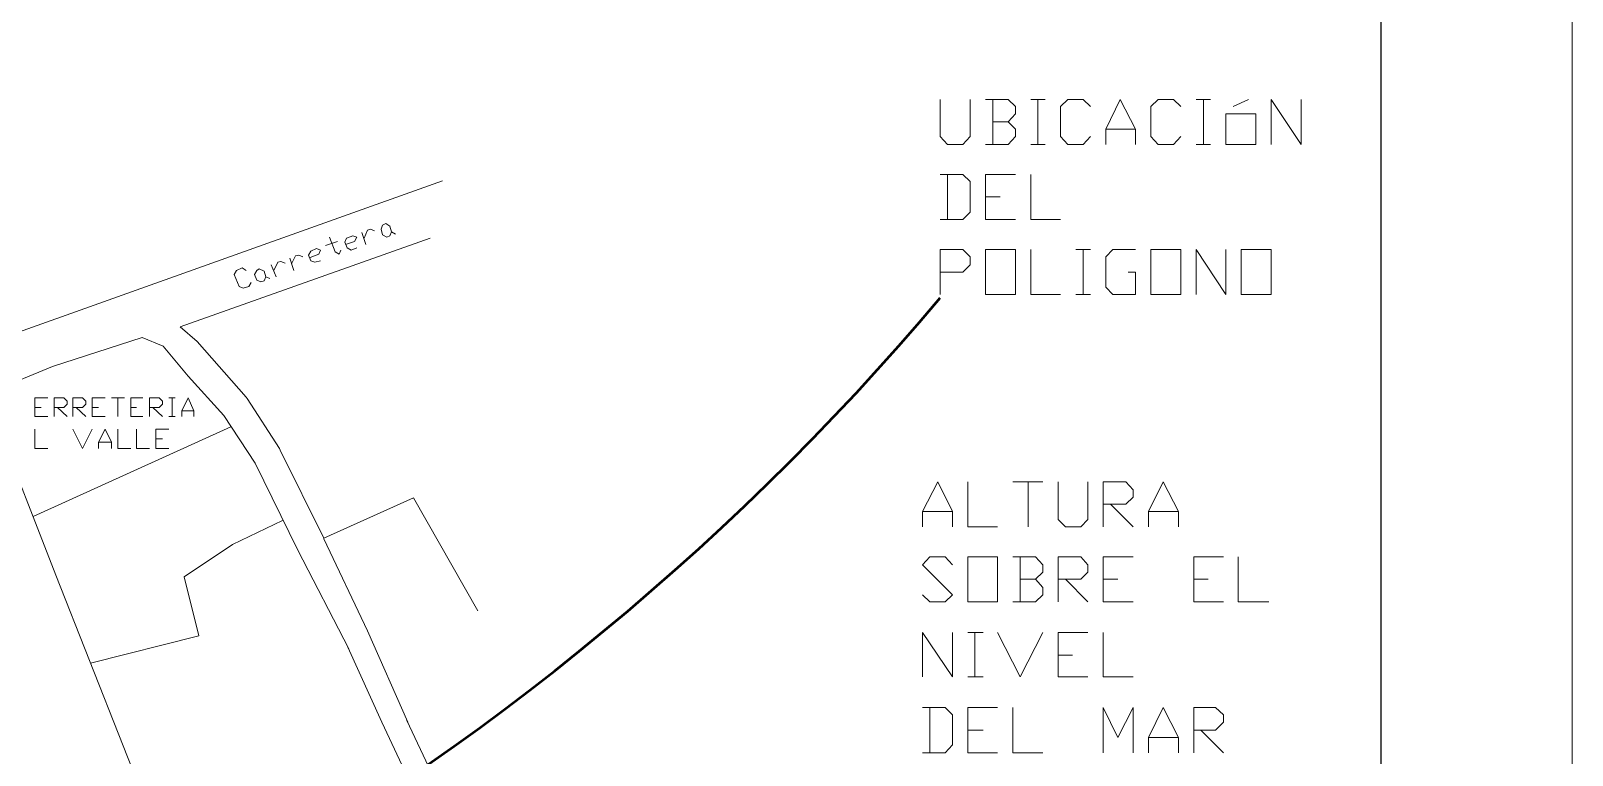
# Model space of a CAD drawing. Header units: millimetres. Extents: x 2529 to 2673, y 1639 to 1859.
# Drawn here: x 2618.8 to 2672.7, y 1723.1 to 1748.5 of the extents above; entities that cross this region are included whole.
import ezdxf

# ---------------------------------------------------------------- set-up
doc = ezdxf.new("R2010")
doc.units = ezdxf.units.MM
for name, color, linetype in [('PDF_0', 7, 'Continuous'), ('PDF_10 Formato', 7, 'Continuous'), ('PDF_CVL_CUADCON_TIT', 7, 'Continuous'), ('PDF_outline', 7, 'Continuous')]:
    doc.layers.add(name, color=color, linetype=linetype)

msp = doc.modelspace()

# ---------------------------------------------------------------- linework, layer by layer
at = {"layer": 'PDF_0', "lineweight": 9}
for points in [[(2650.622, 1746.093), (2650.622, 1744.794), (2650.876, 1744.512), (2651.413, 1744.512), (2651.667, 1744.794), (2651.667, 1746.093)], [(2652.994, 1745.303), (2653.248, 1745.585), (2653.248, 1745.839), (2652.994, 1746.093), (2652.203, 1746.093)], [(2652.458, 1746.093), (2652.458, 1744.512)], [(2653.785, 1746.093), (2654.293, 1746.093)], [(2654.039, 1746.093), (2654.039, 1744.512)], [(2655.875, 1744.794), (2655.62, 1744.512), (2655.084, 1744.512), (2654.83, 1744.794), (2654.83, 1745.839), (2655.084, 1746.093), (2655.62, 1746.093), (2655.875, 1745.839)], [(2656.411, 1744.512), (2656.411, 1745.049), (2656.919, 1746.093), (2657.456, 1745.049), (2657.456, 1744.512)], [(2659.037, 1744.794), (2658.783, 1744.512), (2658.247, 1744.512), (2657.993, 1744.794), (2657.993, 1745.839), (2658.247, 1746.093), (2658.783, 1746.093), (2659.037, 1745.839)], [(2659.574, 1746.093), (2660.082, 1746.093)], [(2659.828, 1746.093), (2659.828, 1744.512)], [(2661.41, 1746.093), (2660.873, 1745.839)], [(2662.2, 1744.512), (2662.2, 1746.093), (2663.245, 1744.512), (2663.245, 1746.093)], [(2652.203, 1744.512), (2652.994, 1744.512), (2653.248, 1744.794), (2653.248, 1745.049), (2652.994, 1745.303), (2652.458, 1745.303)], [(2656.411, 1745.049), (2657.456, 1745.049)], [(2653.785, 1744.512), (2654.293, 1744.512)], [(2659.574, 1744.512), (2660.082, 1744.512)], [(2650.622, 1741.886), (2651.413, 1741.886), (2651.667, 1742.14), (2651.667, 1743.213), (2651.413, 1743.467), (2650.622, 1743.467)], [(2650.876, 1743.467), (2650.876, 1741.886)], [(2653.248, 1741.886), (2652.203, 1741.886), (2652.203, 1743.467), (2653.248, 1743.467)], [(2653.785, 1743.467), (2653.785, 1741.886), (2654.83, 1741.886)], [(2652.203, 1742.676), (2652.712, 1742.676)], [(2650.622, 1739.259), (2650.622, 1740.841), (2651.413, 1740.841), (2651.667, 1740.587), (2651.667, 1740.304), (2651.413, 1740.05), (2650.622, 1740.05)], [(2653.785, 1740.841), (2653.785, 1739.259), (2654.83, 1739.259)], [(2655.366, 1740.841), (2655.875, 1740.841)], [(2655.62, 1740.841), (2655.62, 1739.259)], [(2657.202, 1740.05), (2657.456, 1740.05), (2657.456, 1739.259), (2656.665, 1739.259), (2656.411, 1739.514), (2656.411, 1740.587), (2656.665, 1740.841), (2657.456, 1740.841)], [(2659.574, 1739.259), (2659.574, 1740.841), (2660.619, 1739.259), (2660.619, 1740.841)], [(2655.366, 1739.259), (2655.875, 1739.259)], [(2650.001, 1731.126), (2650.001, 1731.663), (2650.537, 1732.708), (2651.046, 1731.663), (2651.046, 1731.126)], [(2651.582, 1732.708), (2651.582, 1731.126), (2652.627, 1731.126)], [(2653.164, 1732.708), (2654.208, 1732.708)], [(2653.7, 1732.708), (2653.7, 1731.126)], [(2654.745, 1732.708), (2654.745, 1731.381), (2654.999, 1731.126), (2655.536, 1731.126), (2655.79, 1731.381), (2655.79, 1732.708)], [(2656.326, 1731.126), (2656.326, 1732.708), (2657.117, 1732.708), (2657.371, 1732.425), (2657.371, 1732.171), (2657.117, 1731.917), (2656.326, 1731.917)], [(2657.908, 1731.126), (2657.908, 1731.663), (2658.416, 1732.708), (2658.953, 1731.663), (2658.953, 1731.126)], [(2650.001, 1731.663), (2651.046, 1731.663)], [(2656.581, 1731.917), (2657.371, 1731.126)], [(2657.908, 1731.663), (2658.953, 1731.663)], [(2650.001, 1728.754), (2650.255, 1728.5), (2650.791, 1728.5), (2651.046, 1728.754), (2650.001, 1729.799), (2650.255, 1730.082), (2650.791, 1730.082), (2651.046, 1729.799)], [(2653.954, 1729.291), (2654.208, 1729.545), (2654.208, 1729.799), (2653.954, 1730.082), (2653.164, 1730.082)], [(2653.418, 1730.082), (2653.418, 1728.5)], [(2654.745, 1728.5), (2654.745, 1730.082), (2655.536, 1730.082), (2655.79, 1729.799), (2655.79, 1729.545), (2655.536, 1729.291), (2654.745, 1729.291)], [(2657.371, 1728.5), (2656.326, 1728.5), (2656.326, 1730.082), (2657.371, 1730.082)], [(2660.534, 1728.5), (2659.489, 1728.5), (2659.489, 1730.082), (2660.534, 1730.082)], [(2661.042, 1730.082), (2661.042, 1728.5), (2662.116, 1728.5)], [(2653.164, 1728.5), (2653.954, 1728.5), (2654.208, 1728.754), (2654.208, 1729.008), (2653.954, 1729.291), (2653.418, 1729.291)], [(2654.999, 1729.291), (2655.79, 1728.5)], [(2656.326, 1729.291), (2656.835, 1729.291)], [(2659.489, 1729.291), (2659.998, 1729.291)], [(2650.001, 1725.874), (2650.001, 1727.427), (2651.046, 1725.874), (2651.046, 1727.427)], [(2651.582, 1727.427), (2652.119, 1727.427)], [(2651.836, 1727.427), (2651.836, 1725.874)], [(2652.627, 1727.427), (2653.418, 1725.874), (2654.208, 1727.427)], [(2655.79, 1725.874), (2654.745, 1725.874), (2654.745, 1727.427), (2655.79, 1727.427)], [(2656.326, 1727.427), (2656.326, 1725.874), (2657.371, 1725.874)], [(2654.745, 1726.636), (2655.253, 1726.636)], [(2651.582, 1725.874), (2652.119, 1725.874)], [(2650.001, 1723.219), (2650.791, 1723.219), (2651.046, 1723.502), (2651.046, 1724.547), (2650.791, 1724.801), (2650.001, 1724.801)], [(2650.255, 1724.801), (2650.255, 1723.219)], [(2652.627, 1723.219), (2651.582, 1723.219), (2651.582, 1724.801), (2652.627, 1724.801)], [(2653.164, 1724.801), (2653.164, 1723.219), (2654.208, 1723.219)], [(2656.326, 1723.219), (2656.326, 1724.801), (2656.835, 1723.756), (2657.371, 1724.801), (2657.371, 1723.219)], [(2657.908, 1723.219), (2657.908, 1723.756), (2658.416, 1724.801), (2658.953, 1723.756), (2658.953, 1723.219)], [(2659.489, 1723.219), (2659.489, 1724.801), (2660.252, 1724.801), (2660.534, 1724.547), (2660.534, 1724.292), (2660.252, 1724.01), (2659.489, 1724.01)], [(2651.582, 1724.01), (2652.119, 1724.01)], [(2659.743, 1724.01), (2660.534, 1723.219)], [(2657.908, 1723.756), (2658.953, 1723.756)]]:
    msp.add_lwpolyline(points, dxfattribs=at)
for points in [[(2660.619, 1744.512), (2660.619, 1745.585), (2661.664, 1745.585), (2661.664, 1744.512)], [(2652.203, 1739.259), (2652.203, 1740.841), (2653.248, 1740.841), (2653.248, 1739.259)], [(2657.993, 1739.259), (2657.993, 1740.841), (2659.037, 1740.841), (2659.037, 1739.259)], [(2661.155, 1739.259), (2661.155, 1740.841), (2662.2, 1740.841), (2662.2, 1739.259)], [(2651.582, 1728.5), (2651.582, 1730.082), (2652.627, 1730.082), (2652.627, 1728.5)]]:
    msp.add_lwpolyline(points, close=True, dxfattribs=at)
at = {"layer": 'PDF_0', "lineweight": 50}
msp.add_arc((2579.858, 1798.781), 92.541, 276.21648, 319.87871, dxfattribs=at)
at = {"layer": 'PDF_10 Formato', "lineweight": 9}
msp.add_lwpolyline([(2528.768, 1638.642), (2528.768, 1858.572), (2672.734, 1858.572), (2672.734, 1638.642)], close=True, dxfattribs=at)
at = {"layer": 'PDF_10 Formato', "lineweight": 25}
msp.add_lwpolyline([(2666.041, 1854.025), (2666.041, 1645.334), (2542.125, 1645.334), (2542.125, 1854.025)], close=True, dxfattribs=at)
at = {"layer": 'PDF_CVL_CUADCON_TIT', "lineweight": 9}
for points in [[(2633.198, 1743.241), (2617.695, 1737.706), (2614.701, 1745.331), (2614.136, 1747.138)], [(2626.336, 1735.673), (2624.613, 1737.622), (2624.02, 1738.13), (2632.775, 1741.236)], [(2629.103, 1740.982), (2629.527, 1741.123)], [(2629.245, 1741.264), (2629.442, 1740.756), (2629.584, 1740.671), (2629.64, 1740.813)], [(2629.809, 1741.01), (2630.12, 1741.123), (2630.205, 1741.264), (2630.064, 1741.321), (2629.838, 1741.236), (2629.781, 1741.095), (2629.866, 1740.897), (2630.007, 1740.813), (2630.205, 1740.897)], [(2630.515, 1741.01), (2630.374, 1741.434)], [(2630.459, 1741.236), (2630.572, 1741.519), (2630.685, 1741.547), (2630.826, 1741.49)], [(2631.419, 1741.462), (2631.56, 1741.377)], [(2627.917, 1740.333), (2628.059, 1740.615), (2628.172, 1740.643), (2628.313, 1740.587)], [(2628.567, 1740.558), (2628.878, 1740.671), (2628.934, 1740.813), (2628.793, 1740.869), (2628.595, 1740.784), (2628.51, 1740.643), (2628.595, 1740.446), (2628.736, 1740.389), (2628.934, 1740.446)], [(2626.505, 1739.683), (2626.421, 1739.542), (2626.223, 1739.485), (2626.082, 1739.542), (2625.912, 1739.965), (2625.997, 1740.107), (2626.195, 1740.191), (2626.336, 1740.107)], [(2627.381, 1739.881), (2627.211, 1740.304)], [(2627.296, 1740.107), (2627.437, 1740.389), (2627.55, 1740.417), (2627.691, 1740.361)], [(2628.002, 1740.107), (2627.861, 1740.53)], [(2627.014, 1739.881), (2627.155, 1739.824)], [(2612.611, 1733.866), (2619.558, 1736.746), (2622.693, 1737.763), (2623.427, 1737.452), (2624.303, 1736.407)], [(2619.389, 1734.995), (2618.937, 1734.995), (2618.937, 1735.645), (2619.389, 1735.645)], [(2618.937, 1735.306), (2619.163, 1735.306)], [(2619.615, 1734.995), (2619.615, 1735.645), (2619.954, 1735.645), (2620.067, 1735.532), (2620.067, 1735.419), (2619.954, 1735.306), (2619.615, 1735.306)], [(2619.728, 1735.306), (2620.067, 1734.995)], [(2620.264, 1734.995), (2620.264, 1735.645), (2620.603, 1735.645), (2620.716, 1735.532), (2620.716, 1735.419), (2620.603, 1735.306), (2620.264, 1735.306)], [(2620.377, 1735.306), (2620.716, 1734.995)], [(2621.394, 1734.995), (2620.942, 1734.995), (2620.942, 1735.645), (2621.394, 1735.645)], [(2620.942, 1735.306), (2621.168, 1735.306)], [(2621.62, 1735.645), (2622.072, 1735.645)], [(2621.846, 1735.645), (2621.846, 1734.995)], [(2622.721, 1734.995), (2622.298, 1734.995), (2622.298, 1735.645), (2622.721, 1735.645)], [(2622.298, 1735.306), (2622.495, 1735.306)], [(2622.947, 1734.995), (2622.947, 1735.645), (2623.286, 1735.645), (2623.399, 1735.532), (2623.399, 1735.419), (2623.286, 1735.306), (2622.947, 1735.306)], [(2623.06, 1735.306), (2623.399, 1734.995)], [(2623.625, 1735.645), (2623.851, 1735.645)], [(2623.738, 1735.645), (2623.738, 1734.995)], [(2624.077, 1734.995), (2624.077, 1735.193), (2624.303, 1735.645), (2624.5, 1735.193), (2624.5, 1734.995)], [(2624.077, 1735.193), (2624.5, 1735.193)], [(2613.854, 1733.555), (2617.497, 1734.995), (2619.671, 1729.432), (2623.201, 1720.48)], [(2623.625, 1734.995), (2623.851, 1734.995)], [(2618.881, 1731.494), (2625.799, 1734.628)], [(2618.937, 1734.543), (2618.937, 1733.866), (2619.389, 1733.866)], [(2620.264, 1734.543), (2620.603, 1733.866), (2620.942, 1734.543)], [(2621.168, 1733.866), (2621.168, 1734.092), (2621.394, 1734.543), (2621.62, 1734.092), (2621.62, 1733.866)], [(2621.846, 1734.543), (2621.846, 1733.866), (2622.298, 1733.866)], [(2622.495, 1734.543), (2622.495, 1733.866), (2622.947, 1733.866)], [(2623.625, 1733.866), (2623.173, 1733.866), (2623.173, 1734.543), (2623.625, 1734.543)], [(2623.173, 1734.205), (2623.399, 1734.205)], [(2621.168, 1734.092), (2621.62, 1734.092)], [(2629.047, 1730.731), (2632.182, 1732.143), (2634.441, 1728.19)], [(2620.886, 1726.354), (2624.67, 1727.314), (2624.161, 1729.376), (2625.856, 1730.505), (2627.607, 1731.352)]]:
    msp.add_lwpolyline(points, dxfattribs=at)
for points in [[(2631.363, 1741.321), (2631.25, 1741.264), (2631.108, 1741.349), (2631.052, 1741.547), (2631.108, 1741.688), (2631.221, 1741.745), (2631.363, 1741.66), (2631.419, 1741.462)], [(2626.957, 1739.74), (2626.844, 1739.711), (2626.703, 1739.768), (2626.618, 1739.965), (2626.703, 1740.107), (2626.788, 1740.163), (2626.957, 1740.078), (2627.014, 1739.881)]]:
    msp.add_lwpolyline(points, close=True, dxfattribs=at)
at = {"layer": 'PDF_outline', "lineweight": 9}
for points in [[(2629.922, 1726.862), (2628.143, 1730.307), (2626.647, 1733.357), (2625.545, 1735.023), (2624.303, 1736.407)], [(2626.336, 1735.673), (2626.364, 1735.617), (2627.494, 1733.866), (2627.522, 1733.809), (2629.047, 1730.731), (2629.047, 1730.703), (2630.572, 1727.484), (2631.984, 1724.292)], [(2634.328, 1717.345), (2631.08, 1724.292), (2629.894, 1726.919)], [(2631.956, 1724.349), (2633.565, 1720.932)]]:
    msp.add_lwpolyline(points, dxfattribs=at)

doc.saveas('drawing.dxf')
